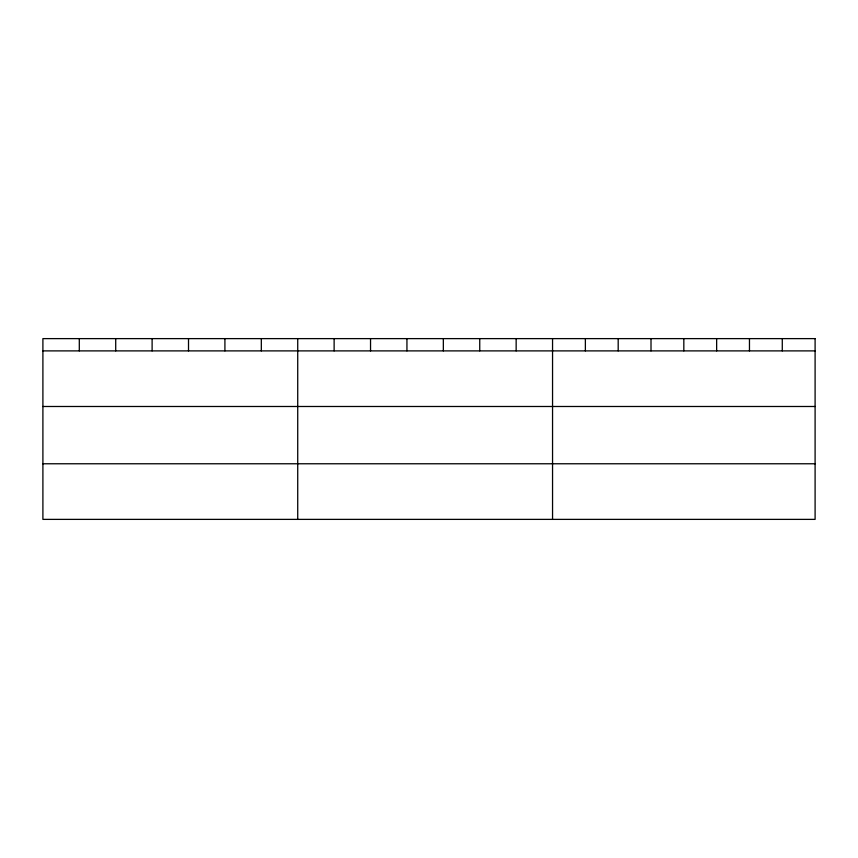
<?xml version="1.0" encoding="UTF-8"?>
<svg xmlns="http://www.w3.org/2000/svg" width="858" height="858" viewBox="0 0 858 858"><rect width="100%" height="100%" fill="white"/><g stroke="black" fill="none" stroke-linecap="round" stroke-linejoin="round"><path stroke-width="1.29" d="M42.9 350.89L815.1 350.89M42.9 406.488L815.1 406.488M42.9 463.77L815.1 463.77M782.281 338.62L782.281 350.89M749.463 338.62L749.463 350.89M716.645 338.62L716.645 350.89M683.826 338.62L683.826 350.89M651.008 338.62L651.008 350.89M618.189 338.62L618.189 350.89M585.37 338.62L585.37 350.89M552.552 338.62L552.552 519.38M516.151 338.62L516.151 350.89M479.74 338.62L479.74 350.89M443.339 338.62L443.339 350.89M406.939 338.62L406.939 350.89M370.538 338.62L370.538 350.89M334.127 338.62L334.127 350.89M297.726 338.62L297.726 519.38M261.325 338.62L261.325 350.89M224.914 338.62L224.914 350.89M188.513 338.62L188.513 350.89M152.113 338.62L152.113 350.89M115.712 338.62L115.712 350.89M79.301 338.62L79.301 350.89M815.1 338.62L42.9 338.62L42.9 519.38L815.1 519.38L815.1 338.62"/></g></svg>
